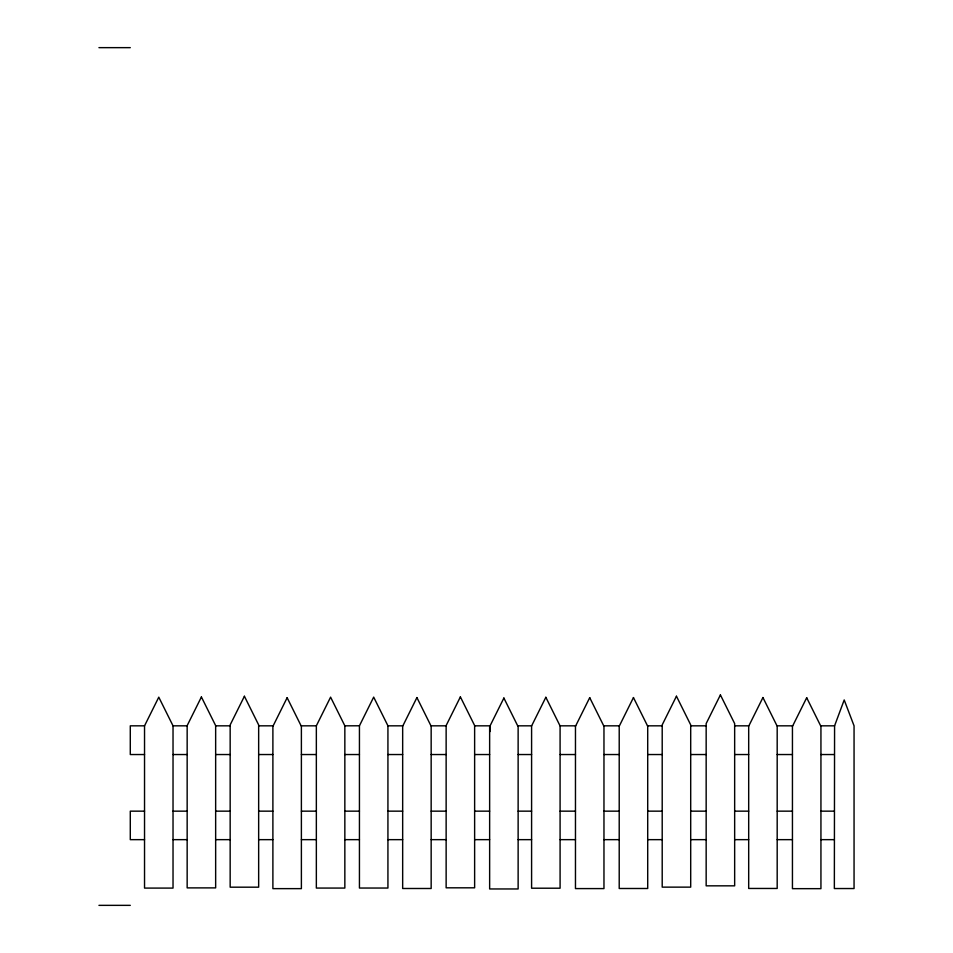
<?xml version="1.0" encoding="UTF-8"?>
<svg xmlns="http://www.w3.org/2000/svg" width="953" height="953" viewBox="0 0 953 953"><rect width="100%" height="100%" fill="white"/><g stroke="black" fill="none" stroke-linecap="round" stroke-linejoin="round"><path stroke-width="1.43" d="M489.985 731.57L490.068 725.829L474.63 725.829M834.578 725.829L844.203 699.955L854.055 725.829L854.055 888.541L834.351 888.541L834.578 725.829L820.652 725.829M144.534 725.829L158.782 697.179L173.029 725.829L173.029 888.089L144.534 888.089L144.534 725.829L130.287 725.829L130.287 754.538L144.534 754.538M316.348 725.805L330.596 697.155L344.843 725.805L344.843 888.065L316.348 888.065L316.348 725.829L301.124 725.829M359.436 725.781L373.683 697.131L387.931 725.781L387.931 888.041L359.436 888.041L359.436 725.781L344.843 725.829M98.945 47.65L130.287 47.65M173.029 725.829L187.157 725.829M215.652 725.829L230.161 725.829M258.656 725.829L273.166 725.829M387.931 725.829L402.869 725.829M430.959 725.829L446.135 725.829M517.693 725.829L531.655 725.829M560.03 725.829L575.719 725.829M603.726 725.829L619.402 725.829M647.504 725.829L662.204 725.829M690.699 725.829L706.161 725.829M734.656 725.829L748.867 725.829M777.005 725.829L792.717 725.829M173.029 754.538L187.157 754.538M215.652 754.538L230.161 754.538M258.656 754.538L272.892 754.538M301.386 754.538L316.348 754.538M344.843 754.538L359.436 754.538M387.931 754.538L402.666 754.538M431.161 754.538L446.135 754.538M474.63 754.538L489.639 754.538M518.134 754.538L531.595 754.538M560.09 754.538L575.469 754.538M603.964 754.538L619.212 754.538M647.706 754.538L662.204 754.538M690.699 754.538L706.161 754.538M734.656 754.538L748.689 754.538M777.183 754.538L792.443 754.538M820.938 754.538L834.351 754.538M144.534 811.158L130.287 811.158L130.287 839.653L144.534 839.653M173.029 811.158L187.157 811.158M215.652 811.158L230.161 811.158M258.656 811.158L272.892 811.158M301.386 811.158L316.348 811.158M344.843 811.158L359.436 811.158M387.931 811.158L402.666 811.158M431.161 811.158L446.135 811.158M474.63 811.158L489.639 811.158M518.134 811.158L531.595 811.158M560.09 811.158L575.469 811.158M603.964 811.158L619.212 811.158M647.706 811.158L662.204 811.158M690.699 811.158L706.161 811.158M734.656 811.158L748.689 811.158M777.183 811.158L792.443 811.158M820.938 811.158L834.351 811.158M173.029 839.653L187.157 839.653M215.652 839.653L230.161 839.653M258.656 839.653L272.892 839.653M301.386 839.653L316.348 839.653M344.843 839.653L359.436 839.653M387.931 839.653L402.666 839.653M431.161 839.653L446.135 839.653M474.63 839.653L489.639 839.653M518.134 839.653L531.595 839.653M560.09 839.653L575.469 839.653M603.964 839.653L619.212 839.653M647.706 839.653L662.204 839.653M690.699 839.653L706.161 839.653M734.656 839.653L748.689 839.653M777.183 839.653L792.443 839.653M820.938 839.653L834.351 839.653M98.945 905.35L130.287 905.35M201.405 696.977L187.157 725.626L187.157 887.886L215.652 887.886L215.652 725.626L201.405 696.977M244.409 696.262L230.161 724.923L230.161 887.183L258.656 887.183L258.656 724.923L244.409 696.262M287.139 697.715L272.892 726.377L272.892 888.637L301.386 888.637L301.386 726.377L287.139 697.715M416.914 697.572L402.666 726.234L402.666 888.494L431.161 888.494L431.161 726.234L416.914 697.572M460.382 696.893L446.135 725.555L446.135 887.815L474.63 887.815L474.63 725.555L460.382 696.893M503.887 698.049L489.639 726.698L489.639 888.958L518.134 888.958L518.134 726.698L503.887 698.049M545.843 697.298L531.595 725.948L531.595 888.208L560.09 888.208L560.09 725.948L545.843 697.298M589.716 697.667L575.469 726.329L575.469 888.589L603.964 888.589L603.964 726.329L589.716 697.667M633.459 697.572L619.212 726.234L619.212 888.494L647.706 888.494L647.706 726.234L633.459 697.572M676.451 696.226L662.204 724.876L662.204 887.136L690.699 887.136L690.699 724.876L676.451 696.226M720.408 694.916L706.161 723.577L706.161 885.837L734.656 885.837L734.656 723.577L720.408 694.916M762.936 697.536L748.689 726.198L748.689 888.458L777.183 888.458L777.183 726.198L762.936 697.536M806.691 697.739L792.443 726.4L792.443 888.661L820.938 888.661L820.938 726.4L806.691 697.739"/></g></svg>
